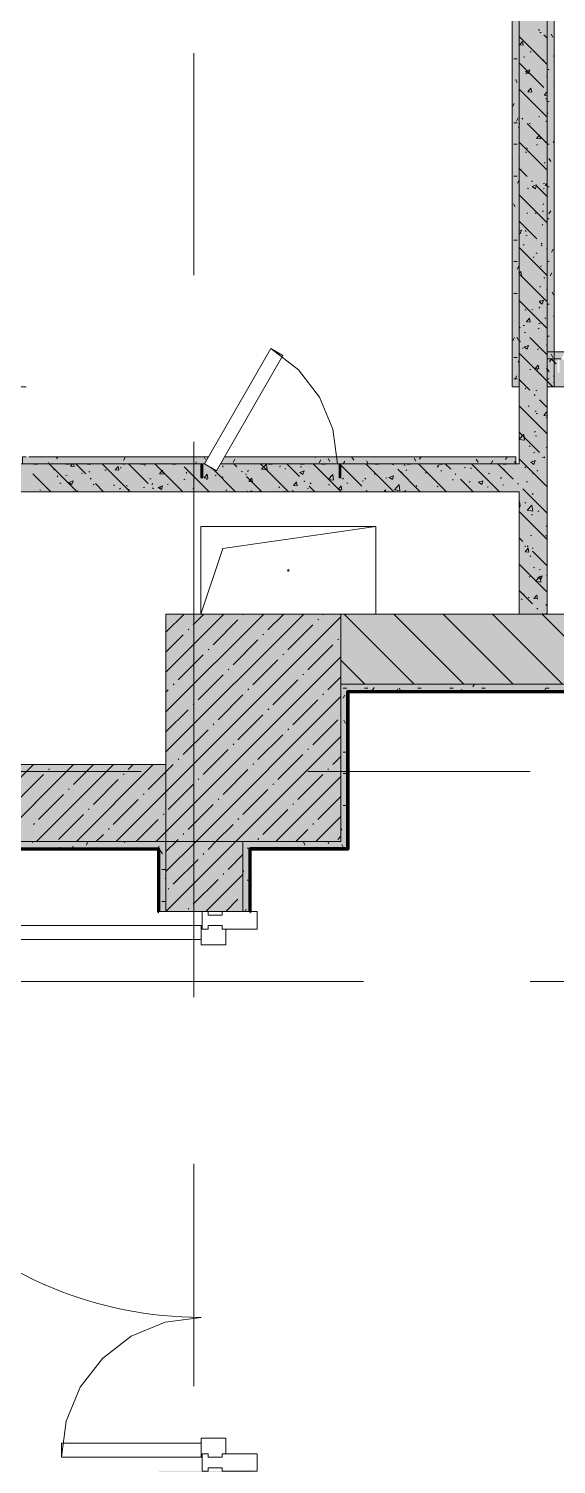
# Model space of a CAD drawing. Header units: millimetres. Extents: x -3817 to 677485, y -22715 to 103890.
# Drawn here: x 402370 to 403879, y 11039 to 15142 of the extents above; entities that cross this region are included whole.
import ezdxf

# ---------------------------------------------------------------- set-up
doc = ezdxf.new("R2010")
doc.units = ezdxf.units.MM
doc.layers.add('PDF _Геометрия', color=7, linetype='Continuous', true_color=0x1d1d1d)
doc.layers.add('PDF _Сплошная заливка', color=7, linetype='Continuous', true_color=0xffffff)

msp = doc.modelspace()

# ---------------------------------------------------------------- hatches: boundary and pattern name
at = {"layer": 'PDF _Сплошная заливка', "transparency": 33554559}
for points in [[(403752.9, 14119), (403772.9, 14119), (403772.9, 17489), (403752.9, 17489), (403752.9, 14386.7)], [(403852.9, 14119), (403872.9, 14119), (403872.9, 17469), (403852.9, 17469), (403852.9, 14219)], [(407982.7, 14119), (407982.7, 14199), (404482.9, 14199), (404482.9, 14159), (404477.9, 14159), (404477.9, 14199), (403939.1, 14199), (403927.5, 14179), (403892.9, 14199), (403887.9, 14199), (403887.9, 14159), (403882.9, 14159), (403882.9, 14199), (403852.9, 14199), (403852.9, 14119), (407520.3, 14119)], [(402342.9, 13819), (403772.9, 13819), (403772.9, 13899), (403262.9, 13899), (403262.9, 13859), (403257.9, 13859), (403257.9, 13899), (402919.1, 13899), (402907.5, 13879), (402872.9, 13899), (402867.9, 13899), (402867.9, 13859), (402862.9, 13859), (402862.9, 13899), (402342.9, 13899)], [(402762.9, 12819), (403262.9, 12819), (403262.9, 13469), (402762.9, 13469), (402762.9, 13452.3)], [(407520.3, 13269), (407632.9, 13269), (407632.9, 13469), (403262.9, 13469), (403262.9, 13269), (404519.5, 13269)], [(407611.9, 13249), (407612.9, 13249), (407612.9, 13269), (403262.9, 13269), (403262.9, 13249), (407520.3, 13249)], [(403262.9, 12799), (403282.9, 12799), (403282.9, 13249), (403262.9, 13249), (403262.9, 12819)], [(401518.8, 12819), (402762.9, 12819), (402762.9, 13039), (401322.9, 13039), (401322.9, 12819)], [(402741.9, 12799), (402742.9, 12799), (402742.9, 12819), (400802.9, 12819), (400802.9, 12799), (401518.8, 12799)], [(403019.2, 12799), (403262.9, 12799), (403262.9, 12819), (403002.9, 12819), (403002.9, 12799)]]:
    msp.add_hatch(color=256, dxfattribs=at).paths.add_polyline_path(points)
h = msp.add_hatch(color=256, dxfattribs=at)
h.paths.add_polyline_path([(403882.9, 14199), (403893, 14199.2), (403904.4, 14219), (403852.9, 14219), (403852.9, 14199)], flags=0)
h.paths.add_polyline_path([(407902.7, 14199), (407902.7, 14219), (403950.6, 14219), (403939.1, 14199), (407520.3, 14199)], flags=0)
h = msp.add_hatch(color=256, dxfattribs=at)
h.paths.add_polyline_path([(402862.9, 13899), (402872.9, 13899), (402884.4, 13919), (402352.9, 13919), (402352.9, 13899)], flags=0)
h.paths.add_polyline_path([(402919.1, 13899), (403762.9, 13899), (403762.9, 13919), (402930.6, 13919), (402926, 13911)], flags=0)
h = msp.add_hatch(color=256, dxfattribs=at)
h.paths.add_polyline_path([(402742.9, 10219), (402762.9, 10219), (402762.9, 11019), (402742.9, 11019), (402742.9, 10220)], flags=0)
h.paths.add_polyline_path([(402762.9, 12618.8), (402762.9, 12819), (402742.9, 12819), (402742.9, 12618.8)], flags=0)
h = msp.add_hatch(color=256, dxfattribs=at)
h.paths.add_polyline_path([(402762.9, 9819), (402982.9, 9819), (402982.9, 11019), (402762.9, 11019), (402762.9, 10119)], flags=0)
h.paths.add_polyline_path([(402982.9, 12618.8), (402982.9, 12819), (402762.9, 12819), (402762.9, 12618.8)], flags=0)
h = msp.add_hatch(color=256, dxfattribs=at)
h.paths.add_polyline_path([(402982.9, 6164), (403002.9, 6164), (403002.9, 11019), (402982.9, 11019), (402982.9, 6210.6)], flags=0)
h.paths.add_polyline_path([(402982.9, 12618.8), (403002.9, 12618.8), (403002.9, 12819), (402982.9, 12819)], flags=0)

# ---------------------------------------------------------------- linework, layer by layer
at = {"layer": 'PDF _Геометрия', "color": 9, "lineweight": 9, "true_color": 0xc0c0c0}
for points in [[(403752.9, 14119), (403772.9, 14119), (403772.9, 17489), (403772.9, 13899), (402919.1, 13899), (403762.9, 13899), (403762.9, 13919)], [(403904.4, 14219), (403852.9, 14219), (403852.9, 14119), (403872.9, 14119), (403872.9, 17469), (404762.9, 17469), (404762.9, 17481)], [(402362.9, 13919), (402352.9, 13919), (402352.9, 13899), (402872.9, 13899), (402342.9, 13899), (402342.9, 14119), (402362.9, 14119)], [(405432.9, 13469), (403852.9, 13469), (403852.9, 14119), (407982.7, 14119)], [(402342.9, 13819), (403772.9, 13819), (403772.9, 13469), (403262.9, 13469), (403262.9, 13269), (403262.9, 13249), (403262.9, 12819), (403002.9, 12819), (402982.9, 12819), (402982.9, 12618.8), (403002.9, 12618.8)], [(403262.9, 13819), (402862.9, 13819)], [(403002.9, 12799), (403262.9, 12799), (403282.9, 12799), (403282.9, 13248)], [(401322.9, 12819), (402762.9, 12819), (402762.9, 13039), (402342.9, 13039)], [(402742.9, 12618.8), (402762.9, 12618.8), (402982.9, 12618.8), (402982.9, 12819), (402762.9, 12819), (402742.9, 12819), (400822.9, 12819)]]:
    msp.add_lwpolyline(points, dxfattribs=at)
at = {"layer": 'PDF _Геометрия', "color": 7, "lineweight": 9}
for points in [[(403852.9, 17489), (404732.9, 17489), (403852.9, 17489), (403852.9, 17469), (403852.9, 14219), (403852.9, 17469)], [(403752.9, 17461), (403752.9, 14119)], [(403852.9, 14219), (403852.9, 14199), (403892.9, 14199), (403852.9, 14199)], [(402884.4, 13919), (402370.9, 13919)], [(403762.9, 13919), (402930.6, 13919)], [(402862.9, 13469), (402925.4, 13656.5), (403362.9, 13719)], [(403772.9, 13469), (403852.9, 13469)], [(407612.9, 13269), (403262.9, 13269), (407612.9, 13269), (407632.9, 13269)], [(403282.9, 13249), (407611.9, 13249)], [(401298.1, 12799), (402741.9, 12799)], [(402742.9, 12799), (402742.9, 12618.8)], [(403002.9, 12618.8), (403002.9, 12798)]]:
    msp.add_lwpolyline(points, dxfattribs=at)
at = {"layer": 'PDF _Геометрия', "color": 252, "lineweight": 9, "true_color": 0x878787}
for points in [[(403852.9, 15040.2), (403772.9, 15120.2)], [(403784, 15094.8), (403773.4, 15095.7), (403781.9, 15106)], [(403784, 15094.8), (403782, 15105.9)], [(403831, 15137.6), (403828.4, 15140.1)], [(403832, 15131.3), (403835.3, 15131.8)], [(403852.9, 15115.6), (403843.5, 15125)], [(403785.3, 15061.2), (403788.6, 15061.7)], [(403804, 15077.1), (403806.8, 15075.3)], [(403852.7, 15072.2), (403852.9, 15072.1)], [(403843.5, 14974.1), (403772.9, 15044.8)], [(403799.5, 15014.3), (403790.7, 15020.3), (403803.1, 15025.1)], [(403799.5, 15014.3), (403803.1, 15025)], [(403841.5, 15053.2), (403844.3, 15051.4)], [(403791.7, 15015.4), (403794.1, 15013.1)], [(403850.8, 15005.9), (403852.9, 15006.2)], [(403852.9, 14889.3), (403772.9, 14969.3)], [(403808.7, 14961.1), (403798, 14962), (403806.6, 14972.2)], [(403804, 14935.7), (403807.3, 14936.2)], [(403808.7, 14961), (403806.6, 14972.2)], [(403852.9, 14950.7), (403843.9, 14952.1), (403852.9, 14961.6)], [(403848.5, 14941.6), (403851.8, 14942)], [(403851, 14935.8), (403852.9, 14937.2)], [(403772.9, 14871.1), (403774.3, 14870.2)], [(403783.2, 14883.6), (403780.7, 14886.1)], [(403852.9, 14813.9), (403795.7, 14871)], [(403801.7, 14871.5), (403805.1, 14871.9)], [(403828.9, 14891.8), (403831.8, 14890)], [(403848.9, 14876.6), (403851.5, 14878.7)], [(403852.9, 14738.4), (403772.9, 14818.4)], [(403833.3, 14827.3), (403822.7, 14828.3), (403831.3, 14838.5)], [(403833.4, 14827.3), (403831.3, 14838.4)], [(403846.7, 14817.4), (403849.4, 14819.5)], [(403852.2, 14847.1), (403852.9, 14846.5)], [(403791.1, 14790.2), (403793.6, 14788)], [(403793.6, 14801.5), (403796.4, 14799.7)], [(403822.3, 14810.2), (403825.6, 14810.7)], [(403795.7, 14720.2), (403772.9, 14743)], [(403775.5, 14740.1), (403778.8, 14740.5)], [(403844.6, 14758.3), (403847.2, 14760.3)], [(403810.8, 14705.1), (403808.3, 14707.6)], [(403819.1, 14684.9), (403810.3, 14690.8), (403822.7, 14695.6)], [(403819.1, 14684.8), (403822.7, 14695.6)], [(403852.9, 14663), (403823.4, 14692.5)], [(403842.4, 14699.1), (403845.1, 14701.1)], [(403852.9, 14694), (403847.4, 14694.5), (403852.9, 14701.1)], [(403852.9, 14587.6), (403772.9, 14667.6)], [(403796.4, 14686.7), (403799.2, 14684.9)], [(403841, 14684.8), (403844.4, 14685.2)], [(403794.3, 14614.6), (403797.6, 14615.1)], [(403818.5, 14616.2), (403821.3, 14614.4)], [(403838.8, 14620.5), (403842.1, 14620.9)], [(403840.2, 14639.9), (403842.9, 14641.9)], [(403851.7, 14621.9), (403852.9, 14620.8)], [(403823.4, 14541.7), (403772.9, 14592.2)], [(403772.9, 14564.2), (403779.5, 14566.7)], [(403775.9, 14555.9), (403779.5, 14566.6)], [(403838.1, 14580.7), (403840.7, 14582.7)], [(403772.9, 14557.9), (403775.9, 14555.9)], [(403790.6, 14565.1), (403793.1, 14562.8)], [(403792, 14550.4), (403795.3, 14550.8)], [(403838.5, 14526.6), (403836, 14529.1)], [(403852.9, 14436.7), (403772.9, 14516.7)], [(403783.8, 14525.4), (403786.7, 14523.6)], [(403812.6, 14489.1), (403815.9, 14489.5)], [(403821.3, 14501.5), (403824.2, 14499.7)], [(403835.9, 14521.5), (403838.6, 14523.5)], [(403852.9, 14512.2), (403851.1, 14514)], [(403772.9, 14442.6), (403777.8, 14448.4)], [(403779.8, 14437.2), (403777.8, 14448.4)], [(403833.7, 14462.3), (403836.4, 14464.4)], [(403772.9, 14437.9), (403779.8, 14437.3)], [(403851.1, 14363.1), (403775.6, 14438.6)], [(403831.6, 14403.1), (403834.2, 14405.2)], [(403843.4, 14431), (403846.2, 14429.2)], [(403852.9, 14285.8), (403772.9, 14365.8)], [(403838.7, 14355.4), (403829.9, 14361.4), (403842.3, 14366.2)], [(403831.3, 14363.6), (403834.6, 14364.1)], [(403838.7, 14355.4), (403842.3, 14366.1)], [(403851.2, 14396.8), (403852.9, 14395.2)], [(403790.1, 14339.9), (403792.6, 14337.7)], [(403808.8, 14340.1), (403811.6, 14338.3)], [(403829.4, 14343.9), (403832.1, 14346)], [(403775.6, 14287.7), (403772.9, 14290.4)], [(403784.5, 14293.5), (403787.9, 14293.9)], [(403804.5, 14303.5), (403793.9, 14304.5), (403802.4, 14314.7)], [(403804.5, 14303.5), (403802.4, 14314.6)], [(403827.3, 14284.7), (403829.9, 14286.8)], [(403829, 14299.4), (403832.4, 14299.8)], [(403846.3, 14316.2), (403849.1, 14314.4)], [(403773.4, 14249.7), (403776.2, 14247.9)], [(403790.7, 14272.6), (403788.2, 14275.1)], [(403852.9, 14210.4), (403803.3, 14260)], [(403849.6, 14238.1), (403852.9, 14238.5)], [(403868.8, 14119), (403852.9, 14135), (403772.9, 14215)], [(403782.3, 14229.2), (403785.6, 14229.7)], [(403795.5, 14226.5), (403786.6, 14232.5), (403799.1, 14237.2)], [(403795.5, 14226.4), (403799.1, 14237.2)], [(403825.1, 14225.6), (403827.8, 14227.6)], [(403878.7, 14184.6), (403864.3, 14199)], [(403802.8, 14168), (403806.2, 14168.4)], [(403829.2, 14169.8), (403818.5, 14170.7), (403827.1, 14180.9)], [(403822.9, 14166.4), (403825.6, 14168.4)], [(403829.2, 14169.7), (403827.1, 14180.9)], [(403850.6, 14171.6), (403852.9, 14169.6), (403853.1, 14169.4)], [(403803.3, 14109.2), (403772.9, 14139.6)], [(403776.3, 14135), (403779.1, 14133.2)], [(403833.7, 14154.9), (403836.5, 14153.1)], [(403871.2, 14131), (403874, 14129.2)], [(403789.6, 14114.8), (403792, 14112.5)], [(403818.4, 14094.1), (403815.9, 14096.6)], [(403820.8, 14107.2), (403823.4, 14109.2)], [(403852.9, 14059.6), (403831, 14081.5)], [(403852.9, 13984.1), (403772.9, 14064.1)], [(403798.3, 14064.5), (403801.1, 14062.7)], [(403818.6, 14048), (403821.3, 14050)], [(403821.6, 14042.5), (403824.9, 14042.9)], [(403852.9, 14036.1), (403843.2, 14037), (403851.8, 14047.2)], [(403852.9, 14029.6), (403849.5, 14031.9), (403852.9, 14033.2)], [(403852.9, 14041.2), (403851.8, 14047.1)], [(403831, 13930.6), (403772.9, 13988.7)], [(403772.9, 13969.4), (403785.8, 13982.9)], [(403772.9, 13968.3), (403787.8, 13966)], [(403774.8, 13972.4), (403778.1, 13972.8)], [(403787.8, 13965.9), (403785.8, 13982.8)], [(403816.5, 13988.8), (403819.1, 13990.8)], [(403819.3, 13978.2), (403822.6, 13978.7)], [(403852.9, 13833.2), (403772.9, 13913.2)], [(403801.2, 13949.8), (403804, 13948)], [(403814.3, 13929.6), (403816.9, 13931.7)], [(403839.9, 13917), (403843.2, 13917.4)], [(403846, 13915.5), (403843.5, 13918.1)], [(403850.1, 13946.5), (403852.6, 13944.2)], [(402433.9, 13819), (402382.6, 13870.3)], [(402509.3, 13819), (402429.3, 13899)], [(402441.6, 13883.4), (402444.1, 13881.1)], [(402500.4, 13891.3), (402489.7, 13892.2), (402495.4, 13899)], [(402500.4, 13891.2), (402498.9, 13899)], [(402533.5, 13870.3), (402504.8, 13899)], [(402521.3, 13871.3), (402524.6, 13871.8)], [(402542.7, 13874.4), (402545.3, 13876.4)], [(402547.7, 13899), (402547.7, 13898.9)], [(402660.2, 13819), (402580.2, 13899)], [(402588.6, 13880.2), (402591.9, 13880.6)], [(402627.9, 13880.2), (402617.3, 13881.1), (402625.8, 13891.3)], [(402627.9, 13880.1), (402625.8, 13891.2)], [(402632.5, 13885.7), (402635.2, 13887.8)], [(402640.1, 13899), (402643.6, 13896.7)], [(402643.6, 13896.6), (402644.4, 13899)], [(402712, 13842.6), (402655.6, 13899)], [(402700.9, 13895), (402704.2, 13895.4)], [(402811, 13819), (402731, 13899)], [(402755.4, 13869), (402744.8, 13869.9), (402753.4, 13880.1)], [(402755.4, 13868.9), (402753.4, 13880.1)], [(402886.5, 13819), (402815.1, 13890.4)], [(402820.6, 13874.6), (402823, 13872.3)], [(402882.9, 13857.8), (402872.3, 13858.8), (402880.9, 13869)], [(402890.3, 13888.4), (402899.1, 13882.4)], [(402961.9, 13819), (402894.2, 13886.7)], [(402924.2, 13892.4), (402926.7, 13890.1)], [(402966, 13890.4), (402957.4, 13899)], [(402981.1, 13875.3), (402978.5, 13877.8)], [(402990.1, 13869.1), (402993.4, 13869.5)], [(402996.1, 13877.1), (402998.8, 13879.2)], [(403112.8, 13819), (403032.8, 13899)], [(403052.3, 13881.1), (403036.5, 13883.5), (403050.4, 13898)], [(403052.3, 13881), (403050.4, 13897.9)], [(403087.4, 13889.6), (403090.1, 13891.7)], [(403102.4, 13883.9), (403105.7, 13884.3)], [(403144.5, 13862.7), (403108.2, 13899)], [(403154.6, 13868.2), (403145.8, 13874.1), (403158.2, 13878.9)], [(403146.9, 13889.7), (403150.2, 13890.2)], [(403154.6, 13868.1), (403158.3, 13878.9)], [(403263.6, 13819), (403183.6, 13899)], [(403214.2, 13898.6), (403217.5, 13899)], [(403323, 13835.1), (403262.9, 13895.2)], [(403414.5, 13819), (403334.5, 13899)], [(403349.1, 13899), (403351.5, 13897.5)], [(403358.7, 13867.7), (403361.4, 13869.7)], [(403413.5, 13895.4), (403411, 13897.9)], [(403490, 13819), (403426.1, 13882.9)], [(403435.4, 13875.3), (403437.8, 13873)], [(403443.6, 13895.3), (403446.4, 13893.5)], [(403448.5, 13879.1), (403451.2, 13881.1)], [(403565.4, 13819), (403485.4, 13899)], [(403503.9, 13872.7), (403507.2, 13873.2)], [(403538.5, 13891.3), (403541.3, 13889.5)], [(403539, 13893.1), (403541.5, 13890.8)], [(403540.8, 13892.4), (403543.5, 13894.4)], [(403548.4, 13878.6), (403551.7, 13879)], [(403577, 13882.9), (403560.8, 13899)], [(403592.1, 13867.8), (403589.6, 13870.3)], [(403615.7, 13887.5), (403619.1, 13887.9)], [(403633.4, 13887.3), (403636.2, 13885.5)], [(403716.2, 13819), (403636.2, 13899)], [(403685.3, 13871.8), (403687.8, 13869.6)], [(403755.5, 13855.2), (403711.7, 13899)], [(403728.3, 13883.3), (403731.1, 13881.5)], [(403772.9, 13908.2), (403775.9, 13908.6)], [(403789, 13889.6), (403791.5, 13887.4)], [(403815.1, 13897), (403806.2, 13903), (403818.7, 13907.8)], [(403812.1, 13870.4), (403814.8, 13872.5)], [(403815.1, 13897), (403818.7, 13907.7)], [(403823.2, 13879.3), (403826, 13877.5)], [(402451.4, 13861.8), (402454.1, 13863.9)], [(402459.8, 13844.5), (402462.6, 13842.7)], [(402476.7, 13865.5), (402480.1, 13865.9)], [(402494.2, 13839.3), (402485.4, 13845.3), (402497.8, 13850.1)], [(402494.2, 13839.2), (402497.8, 13850)], [(402548.6, 13855.2), (402546.1, 13857.7)], [(402554.7, 13840.5), (402557.5, 13838.7)], [(402584.8, 13819), (402561.1, 13842.6)], [(402613.2, 13839), (402615.6, 13836.7)], [(402630.3, 13826.5), (402633, 13828.6)], [(402649.6, 13836.5), (402652.5, 13834.7)], [(402698.6, 13830.7), (402701.9, 13831.1)], [(402716.9, 13856.8), (402719.3, 13854.5)], [(402722.7, 13839.9), (402725.3, 13841.9)], [(402727.1, 13827.5), (402724.6, 13830.1)], [(402749.7, 13825.1), (402740.9, 13831), (402753.3, 13835.8)], [(402744.5, 13832.5), (402747.4, 13830.7)], [(402749.7, 13825), (402753.3, 13835.8)], [(402766, 13839.6), (402769.3, 13840)], [(402814, 13852.4), (402816.6, 13854.4)], [(402839.5, 13828.5), (402842.3, 13826.7)], [(402878.2, 13854.3), (402881.6, 13854.8)], [(402883, 13857.8), (402880.9, 13868.9)], [(402903.8, 13863.8), (402906.4, 13865.8)], [(402922.8, 13860.2), (402926.1, 13860.6)], [(403037.4, 13819), (402993.6, 13862.7)], [(403010.5, 13846.7), (402999.8, 13847.6), (403008.4, 13857.8)], [(403010.5, 13846.6), (403008.4, 13857.8)], [(403085.2, 13830.4), (403087.9, 13832.5)], [(403138, 13835.5), (403127.4, 13836.5), (403135.9, 13846.7)], [(403138, 13835.5), (403136, 13846.6)], [(403159.6, 13847.7), (403157.1, 13850.2)], [(403167.5, 13828.5), (403170.8, 13828.9)], [(403188.2, 13819), (403172.2, 13835.1)], [(403175.1, 13841.8), (403177.7, 13843.9)], [(403242.1, 13851.6), (403226.3, 13854.1), (403240.1, 13868.5)], [(403228, 13839.7), (403230.4, 13837.4)], [(403242.1, 13851.6), (403240.1, 13868.5)], [(403265.5, 13824.4), (403254.9, 13825.3), (403263.5, 13835.5)], [(403265.5, 13824.3), (403263.5, 13835.4)], [(403267.4, 13855.2), (403270.1, 13857.2)], [(403279.8, 13843.2), (403283.1, 13843.7)], [(403324.3, 13849.1), (403327.6, 13849.5)], [(403331.7, 13857.5), (403334.1, 13855.2)], [(403391.6, 13858), (403394.9, 13858.4)], [(403410.2, 13853.9), (403401.3, 13859.9), (403413.8, 13864.7)], [(403410.2, 13853.9), (403413.8, 13864.6)], [(403431.8, 13822.2), (403416, 13824.7), (403429.9, 13839.1)], [(403431.8, 13822.2), (403429.9, 13839)], [(403478, 13836.3), (403480.4, 13834)], [(403538.7, 13833.2), (403541.3, 13835.2)], [(403581.7, 13854.1), (403584.1, 13851.8)], [(403640.8, 13819), (403604.6, 13855.2)], [(403630, 13845.7), (403632.6, 13847.8)], [(403665.7, 13839.7), (403656.8, 13845.7), (403669.3, 13850.4)], [(403665.7, 13839.6), (403669.3, 13850.4)], [(403681.3, 13832.1), (403684.6, 13832.6)], [(403719.8, 13857.1), (403722.4, 13859.1)], [(403725.8, 13838), (403729.1, 13838.4)], [(403770.6, 13840.1), (403768.1, 13842.6)], [(403793.1, 13846.9), (403796.4, 13847.3)], [(402402.4, 13824.7), (402405.2, 13822.9)], [(402497.3, 13820.7), (402499.9, 13819)], [(402509.5, 13821.2), (402511.9, 13819)], [(402654.1, 13824.8), (402657.4, 13825.3)], [(402934.4, 13824.5), (402937.2, 13822.7)], [(402995.4, 13819), (402996.6, 13820)], [(403002.2, 13819), (403008.9, 13821.6)], [(403008, 13819), (403008.9, 13821.5)], [(403029.3, 13820.5), (403031.6, 13819)], [(403100.1, 13819.6), (403103.4, 13820)], [(403124.3, 13821.9), (403126.8, 13819.6)], [(403338.1, 13820), (403335.6, 13822.5)], [(403386.5, 13819), (403391, 13824.4)], [(403392, 13819), (403391, 13824.3)], [(403446.3, 13819.9), (403449, 13821.9)], [(403772.9, 13790), (403773.6, 13790.9)], [(403775.7, 13779.7), (403773.6, 13790.8)], [(403852.9, 13757.8), (403783.2, 13827.5)], [(403788.6, 13788.4), (403791.4, 13786.6)], [(403810, 13811.2), (403812.6, 13813.3)], [(403772.9, 13780), (403775.6, 13779.7)], [(403772.9, 13777.9), (403775.4, 13778.9)], [(403772.9, 13771.2), (403775.4, 13778.8)], [(403852.9, 13682.3), (403772.9, 13762.3)], [(403811.3, 13763.4), (403795.5, 13765.8), (403809.4, 13780.2)], [(403807.8, 13752.1), (403810.5, 13754.1)], [(403811.4, 13763.3), (403809.4, 13780.2)], [(403826.1, 13764.5), (403828.9, 13762.7)], [(403811.8, 13721.4), (403815.2, 13721.8)], [(403849.6, 13721.3), (403852.1, 13719.1)], [(403783.2, 13676.7), (403772.9, 13687)], [(403788.5, 13664.5), (403791, 13662.2)], [(403798.3, 13661.6), (403795.7, 13664.1)], [(403805.6, 13692.9), (403808.3, 13694.9)], [(403848.1, 13694), (403851, 13692.2)], [(403800.3, 13646), (403789.7, 13646.9), (403798.3, 13657.1)], [(403800.3, 13645.9), (403798.3, 13657.1)], [(403803.5, 13633.7), (403806.1, 13635.7)], [(403809.6, 13657.1), (403812.9, 13657.6)], [(403852.9, 13607), (403810.8, 13649)], [(403852.9, 13531.5), (403772.9, 13611.5)], [(403813.5, 13603.2), (403816.3, 13601.4)], [(403830.1, 13595.9), (403833.5, 13596.3)], [(403801.3, 13574.5), (403804, 13576.5)], [(403834.9, 13560.7), (403819.1, 13563.2), (403833, 13577.6)], [(403834.7, 13567.6), (403825.8, 13573.6), (403838.3, 13578.3)], [(403834.9, 13560.7), (403833, 13577.6)], [(403834.7, 13567.5), (403838.3, 13578.3)], [(403851, 13579.3), (403852.9, 13578.1)], [(403810.8, 13498.1), (403772.9, 13536.1)], [(403778.1, 13512.8), (403781, 13511)], [(403783.4, 13525.7), (403786.7, 13526.2)], [(403799.2, 13515.3), (403801.8, 13517.3)], [(403825, 13512.3), (403814.4, 13513.2), (403822.9, 13523.4)], [(403825, 13512.2), (403822.9, 13523.3)], [(403825.9, 13483.1), (403823.4, 13485.6)], [(403840, 13469), (403838.5, 13470.5)], [(403848.9, 13470.4), (403852.2, 13470.8)], [(403849.1, 13496.2), (403851.5, 13493.9)]]:
    msp.add_lwpolyline(points, dxfattribs=at)
at = {"layer": 'PDF _Геометрия', "color": 253, "lineweight": 9, "true_color": 0x9b9b9b}
for points in [[(403869, 15117.8), (403863.9, 15126.5)], [(403872.9, 15065.8), (403871.4, 15063.1)], [(403757.2, 15055.9), (403767.3, 15055.9)], [(403852.9, 15025.4), (403858.7, 15025.4)], [(403767.5, 14988.8), (403762.4, 14997.5)], [(403872.9, 14989.1), (403872.1, 14990.5)], [(403758.5, 14928.7), (403753.5, 14920)], [(403852.9, 14934), (403858.7, 14934)], [(403853, 14909.4), (403852.9, 14909.2)], [(403854.8, 14898.5), (403852.9, 14901.8)], [(403757.2, 14873), (403767.3, 14873)], [(403769.7, 14887.1), (403764.7, 14878.3)], [(403772.9, 14857.5), (403770.6, 14861.5)], [(403872.9, 14821.9), (403870.3, 14817.4)], [(403757.2, 14812), (403767.3, 14812)], [(403852.9, 14812), (403858.7, 14812)], [(403753.3, 14769.5), (403752.9, 14770.2)], [(403772.9, 14770.7), (403771.7, 14768.7)], [(403863, 14762.4), (403858, 14771.1)], [(403757.2, 14720.6), (403767.3, 14720.6)], [(403772.7, 14709.4), (403767.7, 14700.6)], [(403852.9, 14690.1), (403858.7, 14690.1)], [(403761.5, 14633.4), (403756.5, 14642.1)], [(403863, 14622), (403858, 14613.3)], [(403852.9, 14598.7), (403858.7, 14598.7)], [(403757.2, 14537.7), (403767.3, 14537.7)], [(403870.1, 14512.3), (403865.1, 14503.6)], [(403757.2, 14476.8), (403767.3, 14476.8)], [(403771.6, 14463.6), (403766.6, 14454.9)], [(403852.9, 14476.8), (403858.7, 14476.8)], [(403866, 14444.3), (403861, 14435.6)], [(403757.2, 14385.3), (403767.3, 14385.3)], [(403872.3, 14380.6), (403867.2, 14389.3)], [(403872.9, 14395.2), (403872.2, 14394)], [(403852.9, 14354.8), (403858.7, 14354.8)], [(403872.9, 14318.5), (403871.3, 14321.3)], [(403759.3, 14259.5), (403754.3, 14250.8)], [(403770.8, 14251.6), (403765.7, 14260.3)], [(403852.9, 14263.4), (403858.7, 14263.4)], [(403757.2, 14202.4), (403767.3, 14202.4)], [(403864.9, 14198.6), (403859.9, 14189.9)], [(403772.9, 14186.9), (403769.8, 14192.3)], [(403858.1, 14161.3), (403853.1, 14170)], [(403757.2, 14141.5), (403767.3, 14141.5)], [(403766.4, 14149.9), (403761.4, 14141.1)], [(403852.9, 14141.5), (403858.7, 14141.5)], [(403872.9, 14151.4), (403871.1, 14148.2)], [(402452.8, 13913), (402449.4, 13919)], [(402646.3, 13916.7), (402641.3, 13908)], [(402766.6, 13918.2), (402766.1, 13919)], [(402876.3, 13911.2), (402871.7, 13919)], [(402960.1, 13911.5), (402955.1, 13902.8)], [(403190, 13916.3), (403188.5, 13919)], [(403205.8, 13910.4), (403200.8, 13901.7)], [(403231.7, 13905.2), (403226.6, 13913.9)], [(403299.7, 13909.3), (403294.7, 13918)], [(403477.4, 13906.3), (403472.4, 13915)], [(403492.4, 13919), (403488.2, 13911.7)], [(403655.1, 13903.3), (403650.1, 13912)], [(403738.7, 13919), (403733.9, 13910.6)], [(402385.6, 13897.6), (402395.7, 13897.6)], [(402427, 13902.5), (402424.9, 13899)], [(402477, 13897.6), (402487.1, 13897.6)], [(402531.3, 13899), (402531.1, 13899.4)], [(402538, 13897.6), (402548.1, 13897.6)], [(402690.4, 13897.6), (402700.5, 13897.6)], [(402781.8, 13897.6), (402791.9, 13897.6)], [(402850.4, 13904.4), (402847.3, 13899)], [(403056.2, 13897.6), (403066.2, 13897.6)], [(403147.6, 13897.6), (403157.7, 13897.6)], [(403208.6, 13897.6), (403218.6, 13897.6)], [(403273.9, 13906.3), (403269.6, 13899)], [(403340.8, 13899), (403336.3, 13906.8)], [(403361, 13897.6), (403371, 13897.6)], [(403452.4, 13897.6), (403462.5, 13897.6)], [(403543.9, 13897.6), (403553.9, 13897.6)], [(403692.8, 13899), (403691.7, 13900.8)], [(403697.3, 13908.2), (403692.3, 13899.5)], [(403726.7, 13897.6), (403736.8, 13897.6)], [(403762.9, 13899.5), (403759.7, 13904.9)], [(403269.5, 13257.6), (403279.6, 13257.6)], [(403330.5, 13257.6), (403340.5, 13257.6)], [(403357.9, 13259.4), (403352.9, 13250.7)], [(403426, 13255.4), (403422.3, 13249)], [(403434.5, 13249), (403429.9, 13257)], [(403482.9, 13257.6), (403492.9, 13257.6)], [(403529.4, 13267.6), (403528.6, 13269)], [(403574.3, 13257.6), (403584.4, 13257.6)], [(403610.5, 13249), (403607.6, 13254)], [(403645, 13269), (403640.3, 13260.8)], [(403665.8, 13257.6), (403675.8, 13257.6)], [(403849.4, 13257.3), (403844.6, 13249)], [(403848.6, 13257.6), (403858.7, 13257.6)], [(403274.7, 13237.1), (403269.6, 13228.4)], [(403282.9, 13190.4), (403280.8, 13186.8)], [(403276.6, 13156.8), (403271.6, 13165.5)], [(403269.5, 13074.7), (403279.6, 13074.7)], [(403269.5, 13013.7), (403279.6, 13013.7)], [(403282.9, 13024), (403279.7, 13029.5)], [(403269.5, 12922.3), (403279.6, 12922.3)], [(403265.4, 12855.3), (403262.9, 12851)], [(402382.1, 12816.4), (402380.6, 12819)], [(402462.5, 12799), (402460.3, 12802.8)], [(402497.7, 12805.8), (402493.8, 12799)], [(402539.3, 12817), (402534.3, 12808.3)], [(402646.1, 12819), (402644, 12815.3)], [(402743.4, 12804.7), (402742.9, 12803.8), (402740.1, 12799)], [(403160.9, 12808.5), (403155.9, 12817.2)], [(403229, 12812.6), (403225.3, 12819)], [(403270.6, 12801.4), (403265.6, 12810.1)], [(402752.7, 12784), (402747.7, 12792.7)], [(402995.2, 12800.4), (403002.9, 12800.4), (403005.3, 12800.4)], [(403057.2, 12799.6), (403056.9, 12799)], [(403086.6, 12800.4), (403096.7, 12800.4)], [(403178.1, 12800.4), (403188.1, 12800.4)], [(402751.4, 12739.4), (402761.4, 12739.4)], [(402985.1, 12735.6), (402982.9, 12731.8)], [(402745.7, 12674.3), (402742.9, 12679.1)], [(402762.9, 12716.5), (402760.7, 12712.7)], [(402995.2, 12708.9), (403002.9, 12708.9)], [(402751.4, 12648), (402761.4, 12648)], [(402992.2, 12625.9), (402988, 12618.8)]]:
    msp.add_lwpolyline(points, dxfattribs=at)
at = {"layer": 'PDF _Геометрия', "color": 253, "lineweight": 9, "true_color": 0xaaaaaa}
for points in [[(402842.9, 14437.4), (402842.9, 15072.4)], [(403252.9, 13899), (403239.9, 13997.4), (403202, 14089), (403141.6, 14167.7), (403062.9, 14228.1)], [(402842.9, 12373.7), (402842.9, 13961.2)], [(401105, 13019), (402692.5, 13019)], [(403168.8, 13019), (403803.8, 13019)], [(402933.9, 12568.8), (402933.9, 12523.8), (402863.9, 12523.8), (402863.9, 12578.8), (402866.9, 12578.8)], [(402883.9, 12578.8), (402923.9, 12578.8)], [(401740, 12419), (403327.5, 12419)], [(403803.8, 12419), (404438.8, 12419)], [(402842.9, 11262.4), (402842.9, 11897.4)], [(402933.9, 11069), (402933.9, 11114), (402863.9, 11114), (402863.9, 11059), (402866.9, 11059)], [(402883.9, 11059), (402923.9, 11059)]]:
    msp.add_lwpolyline(points, dxfattribs=at)
at = {"layer": 'PDF _Геометрия', "color": 253, "lineweight": 13, "true_color": 0xaaaaaa}
for points in [[(403062.9, 14228.1), (402872.9, 13899), (402907.5, 13879), (403097.5, 14208.1)], [(402867.9, 13859), (402867.9, 13899), (402862.9, 13899), (402862.9, 13859)], [(403257.9, 13859), (403262.9, 13859), (403262.9, 13899), (403257.9, 13899)]]:
    msp.add_lwpolyline(points, close=True, dxfattribs=at)
at = {"layer": 'PDF _Геометрия', "color": 253, "lineweight": 9, "true_color": 0x9b9b9b}
msp.add_lwpolyline([(403864.2, 14211.6), (403869.3, 14202.9)], close=True, dxfattribs=at)
at = {"layer": 'PDF _Геометрия', "color": 7, "lineweight": 9}
for points in [[(403362.9, 13719), (403362.9, 13469), (402862.9, 13469), (402862.9, 13719)], [(403362.9, 13719), (402862.9, 13719), (402862.9, 13469), (403362.9, 13469)], [(403262.9, 12819), (403262.9, 13469), (402762.9, 13469), (402762.9, 12819)], [(402762.9, 12819), (402762.9, 12618.8)]]:
    msp.add_lwpolyline(points, close=True, dxfattribs=at)
at = {"layer": 'PDF _Геометрия', "lineweight": 9}
for points in [[(402620.7, 12819), (402762.9, 12961.2), (403262.9, 13461.2)], [(402762.9, 13417.4), (402814.5, 13469)], [(402762.9, 13303.3), (402928.6, 13469)], [(402762.9, 13189.3), (403042.6, 13469)], [(402762.9, 13075.2), (403156.7, 13469)], [(402840.5, 13438), (402871.5, 13469)], [(402983.1, 13466.5), (402985.5, 13468.9)], [(403054.4, 13423.7), (403099.6, 13469)], [(403211.2, 13466.5), (403213.7, 13469)], [(403472.7, 13269), (403272.7, 13469)], [(403614.1, 13269), (403414.1, 13469)], [(403755.6, 13269), (403555.6, 13469)], [(403897, 13269), (403697, 13469)], [(404038.4, 13269), (403838.4, 13469)], [(402826.3, 13423.7), (402828.6, 13426.1)], [(402897.5, 13381), (402968.8, 13452.2)], [(403111.4, 13366.7), (403182.7, 13438)], [(403196.9, 13452.2), (403199.3, 13454.6)], [(402762.9, 13360.3), (402812, 13409.5)], [(402954.6, 13323.9), (403025.8, 13395.2)], [(403040.1, 13409.5), (403042.5, 13411.8)], [(403168.4, 13309.7), (403239.7, 13381)], [(403253.9, 13395.2), (403256.3, 13397.6)], [(402734.8, 12819), (402762.9, 12847.1), (403262.9, 13347.1)], [(402797.8, 13281.2), (402869, 13352.4)], [(402883.3, 13366.7), (402885.7, 13369.1)], [(403011.6, 13266.9), (403082.9, 13338.2)], [(403097.1, 13352.4), (403099.5, 13354.8)], [(403331.3, 13269), (403262.9, 13337.4)], [(402854.8, 13224.1), (402926.1, 13295.4)], [(402940.3, 13309.7), (402942.7, 13312)], [(403154.2, 13295.4), (403156.5, 13297.8)], [(402783.5, 13266.9), (402785.9, 13269.3)], [(402997.3, 13252.6), (402999.7, 13255)], [(403068.6, 13209.9), (403139.9, 13281.2)], [(403225.4, 13252.6), (403262.9, 13290.1)], [(402762.9, 13246.3), (402769.2, 13252.6)], [(402762.9, 12733.1), (402848.8, 12819), (403262.9, 13233.1)], [(402911.8, 13167.1), (402983.1, 13238.4)], [(403125.6, 13152.9), (403196.9, 13224.1)], [(403211.2, 13238.4), (403213.6, 13240.8)], [(402762.9, 13132.2), (402826.3, 13195.6)], [(402840.5, 13209.9), (402842.9, 13212.3)], [(402968.8, 13110.1), (403040.1, 13181.4)], [(403054.4, 13195.6), (403056.7, 13198)], [(402812, 13067.3), (402883.3, 13138.6)], [(402897.5, 13152.9), (402899.9, 13155.2)], [(403111.4, 13138.6), (403113.8, 13141)], [(403182.7, 13095.8), (403253.9, 13167.1)], [(402762.9, 12619), (402962.9, 12819), (403262.9, 13119)], [(402954.6, 13095.8), (402956.9, 13098.2)], [(403025.8, 13053.1), (403097.1, 13124.3)], [(402797.8, 13053.1), (402800.1, 13055.4)], [(402869, 13010.3), (402940.3, 13081.6)], [(403082.9, 12996), (403154.2, 13067.3)], [(403168.4, 13081.6), (403170.8, 13083.9)], [(403239.7, 13038.8), (403262.9, 13062)], [(402164.5, 12819), (402384.5, 13039)], [(402278.6, 12819), (402498.6, 13039)], [(402341.6, 12939), (402412.8, 13010.3)], [(402392.6, 12819), (402612.6, 13039)], [(402427.1, 13024.5), (402429.5, 13026.9)], [(402441.3, 13038.8), (402441.5, 13039)], [(402498.4, 12981.8), (402555.6, 13039)], [(402506.7, 12819), (402726.7, 13039)], [(402640.9, 13010.3), (402643.3, 13012.7)], [(402655.2, 13024.5), (402669.6, 13039)], [(402712.2, 12967.5), (402762.9, 13018.2), (402783.5, 13038.8)], [(402926.1, 12953.3), (402997.3, 13024.5)], [(403011.6, 13038.8), (403014, 13041.2)], [(403139.9, 12939), (403211.2, 13010.3)], [(403225.4, 13024.5), (403227.8, 13026.9)], [(402484.1, 12967.5), (402486.5, 12969.9)], [(402555.4, 12924.8), (402626.7, 12996)], [(402769.2, 12910.5), (402840.5, 12981.8)], [(402854.8, 12996), (402857.1, 12998.4)], [(402983.1, 12896.2), (403054.4, 12967.5)], [(403068.6, 12981.8), (403071, 12984.2)], [(403076.9, 12819), (403262.9, 13005)], [(402398.6, 12882), (402469.9, 12953.3)], [(402612.4, 12867.7), (402683.7, 12939)], [(402698, 12953.3), (402700.3, 12955.6)], [(402911.8, 12939), (402914.2, 12941.4)], [(403125.6, 12924.8), (403128, 12927.1)], [(403196.9, 12882), (403262.9, 12948)], [(402455.6, 12825), (402526.9, 12896.2)], [(402541.1, 12910.5), (402543.5, 12912.9)], [(402755, 12896.2), (402757.4, 12898.6)], [(402826.3, 12853.5), (402897.5, 12924.8)], [(402968.8, 12882), (402971.2, 12884.4)], [(403040.1, 12839.2), (403111.4, 12910.5)], [(403191, 12819), (403262.9, 12890.9)], [(402384.3, 12867.7), (402386.7, 12870.1)], [(402598.2, 12853.5), (402600.5, 12855.8)], [(402677.7, 12819), (402740.7, 12882)], [(402883.3, 12796.5), (402905.8, 12819), (402954.6, 12867.7)], [(403133.9, 12819), (403168.4, 12853.5)], [(403182.7, 12867.7), (403185, 12870.1)], [(402563.7, 12819), (402583.9, 12839.2)], [(402762.9, 12790.1), (402791.8, 12819), (402797.8, 12825)], [(402812, 12839.2), (402814.4, 12841.6)], [(403025.8, 12825), (403028.2, 12827.3)], [(403253.9, 12825), (403262.9, 12833.9)], [(402783.5, 12696.7), (402854.8, 12767.9)], [(402869, 12782.2), (402871.4, 12784.6)], [(402940.3, 12739.4), (402982.9, 12782)], [(402876.7, 12618.8), (402982.9, 12725)], [(402926.1, 12725.2), (402928.4, 12727.5)], [(402769.2, 12682.4), (402771.6, 12684.8)], [(402840.5, 12639.6), (402911.8, 12710.9)], [(402933.7, 12618.8), (402968.8, 12653.9)], [(402826.3, 12625.4), (402828.6, 12627.7)]]:
    msp.add_lwpolyline(points, dxfattribs=at)
at = {"layer": 'PDF _Геометрия', "color": 231, "lineweight": 70, "true_color": 0xff80c0}
for points in [[(403002.9, 12799), (403282.9, 12799), (403282.9, 13248), (407611.9, 13248), (407611.9, 13249), (407611.9, 12798), (407612.9, 12798), (411741.9, 12798), (411741.9, 6185), (411382.9, 6185), (411381.9, 6185), (411381.9, 5690), (408154.1, 5690), (408154.1, 6184), (408154.1, 6185), (407612.9, 6185), (407611.9, 6185), (407611.9, 5699), (407612.9, 5699), (407612.9, 6184), (408153.1, 6184), (408153.1, 5689), (408154.1, 5689), (411382.9, 5689)], [(403002.9, 12618.8), (403003.9, 12618.8), (403003.9, 12798), (403282.9, 12798), (403283.9, 12798), (403283.9, 13248), (403282.9, 13248)], [(401298.1, 12798), (402741.9, 12798), (402741.9, 12618.8), (402742.9, 12618.8)]]:
    msp.add_lwpolyline(points, dxfattribs=at)
at = {"layer": 'PDF _Геометрия', "color": 231, "lineweight": 9, "true_color": 0xff80c0}
for points in [[(407612.9, 12819), (407612.9, 13249), (407611.9, 13249), (403282.9, 13249), (403282.9, 13248)], [(402742.9, 12618.8), (402742.9, 12799), (402741.9, 12799), (401298.1, 12799)], [(403002.9, 12799), (403002.9, 12798), (403002.9, 12618.8)]]:
    msp.add_lwpolyline(points, dxfattribs=at)
at = {"layer": 'PDF _Геометрия', "color": 7, "lineweight": 20}
for points in [[(402923.9, 12608.8), (402883.9, 12608.8), (402883.9, 12618.8), (402866.9, 12618.8), (402866.9, 12568.8), (402883.9, 12568.8), (402883.9, 12578.8), (402923.9, 12578.8), (402923.9, 12568.8), (403023.9, 12568.8), (403023.9, 12618.8), (402923.9, 12618.8)], [(402883.9, 11059), (402883.9, 11069), (402866.9, 11069), (402866.9, 11019), (402883.9, 11019), (402883.9, 11029), (402923.9, 11029), (402923.9, 11019), (403023.9, 11019), (403023.9, 11069), (402923.9, 11069), (402923.9, 11059)]]:
    msp.add_lwpolyline(points, close=True, dxfattribs=at)
at = {"layer": 'PDF _Геометрия', "color": 253, "lineweight": 9, "true_color": 0xaaaaaa}
for points in [[(402863.9, 12538.8), (402863.9, 12578.8), (401744.1, 12578.8), (401744.1, 12538.8)], [(402863.9, 11099), (402463.9, 11099), (402463.9, 11059), (402863.9, 11059)]]:
    msp.add_lwpolyline(points, close=True, dxfattribs=at)
msp.add_lwpolyline([(402863.9, 11059), (402463.9, 11059), (402477.5, 11162.5), (402517.5, 11259), (402581, 11341.8), (402663.9, 11405.4), (402760.4, 11445.4), (402863.9, 11459, -0.414214), (401744.1, 12578.8), (402863.9, 12578.8)], format="xyb", dxfattribs=at)
at = {"layer": 'PDF _Геометрия', "color": 7, "lineweight": 9}
msp.add_circle((403112.9, 13594), 2.5, dxfattribs=at)
at = {"layer": 'PDF _Сплошная заливка', "lineweight": 35, "transparency": 33554559}
for points in [[(403852.9, 13469), (403852.9, 17489), (403772.9, 13469), (403772.9, 17489)], [(402867.9, 13859), (402867.9, 13899), (402862.9, 13859), (402862.9, 13899)], [(403262.9, 13859), (403262.9, 13899), (403257.9, 13859), (403257.9, 13899)]]:
    msp.add_solid(points, dxfattribs=at)
at = {"layer": 'PDF _Сплошная заливка', "color": 254, "lineweight": 35, "true_color": 0xffb9dc, "transparency": 33554559}
for points in [[(402741.9, 12618.8), (402742.9, 12618.8), (402741.9, 12798)], [(403002.9, 12618.8), (403003.9, 12618.8), (403002.9, 12798)]]:
    msp.add_solid(points, dxfattribs=at)

doc.saveas('drawing.dxf')
